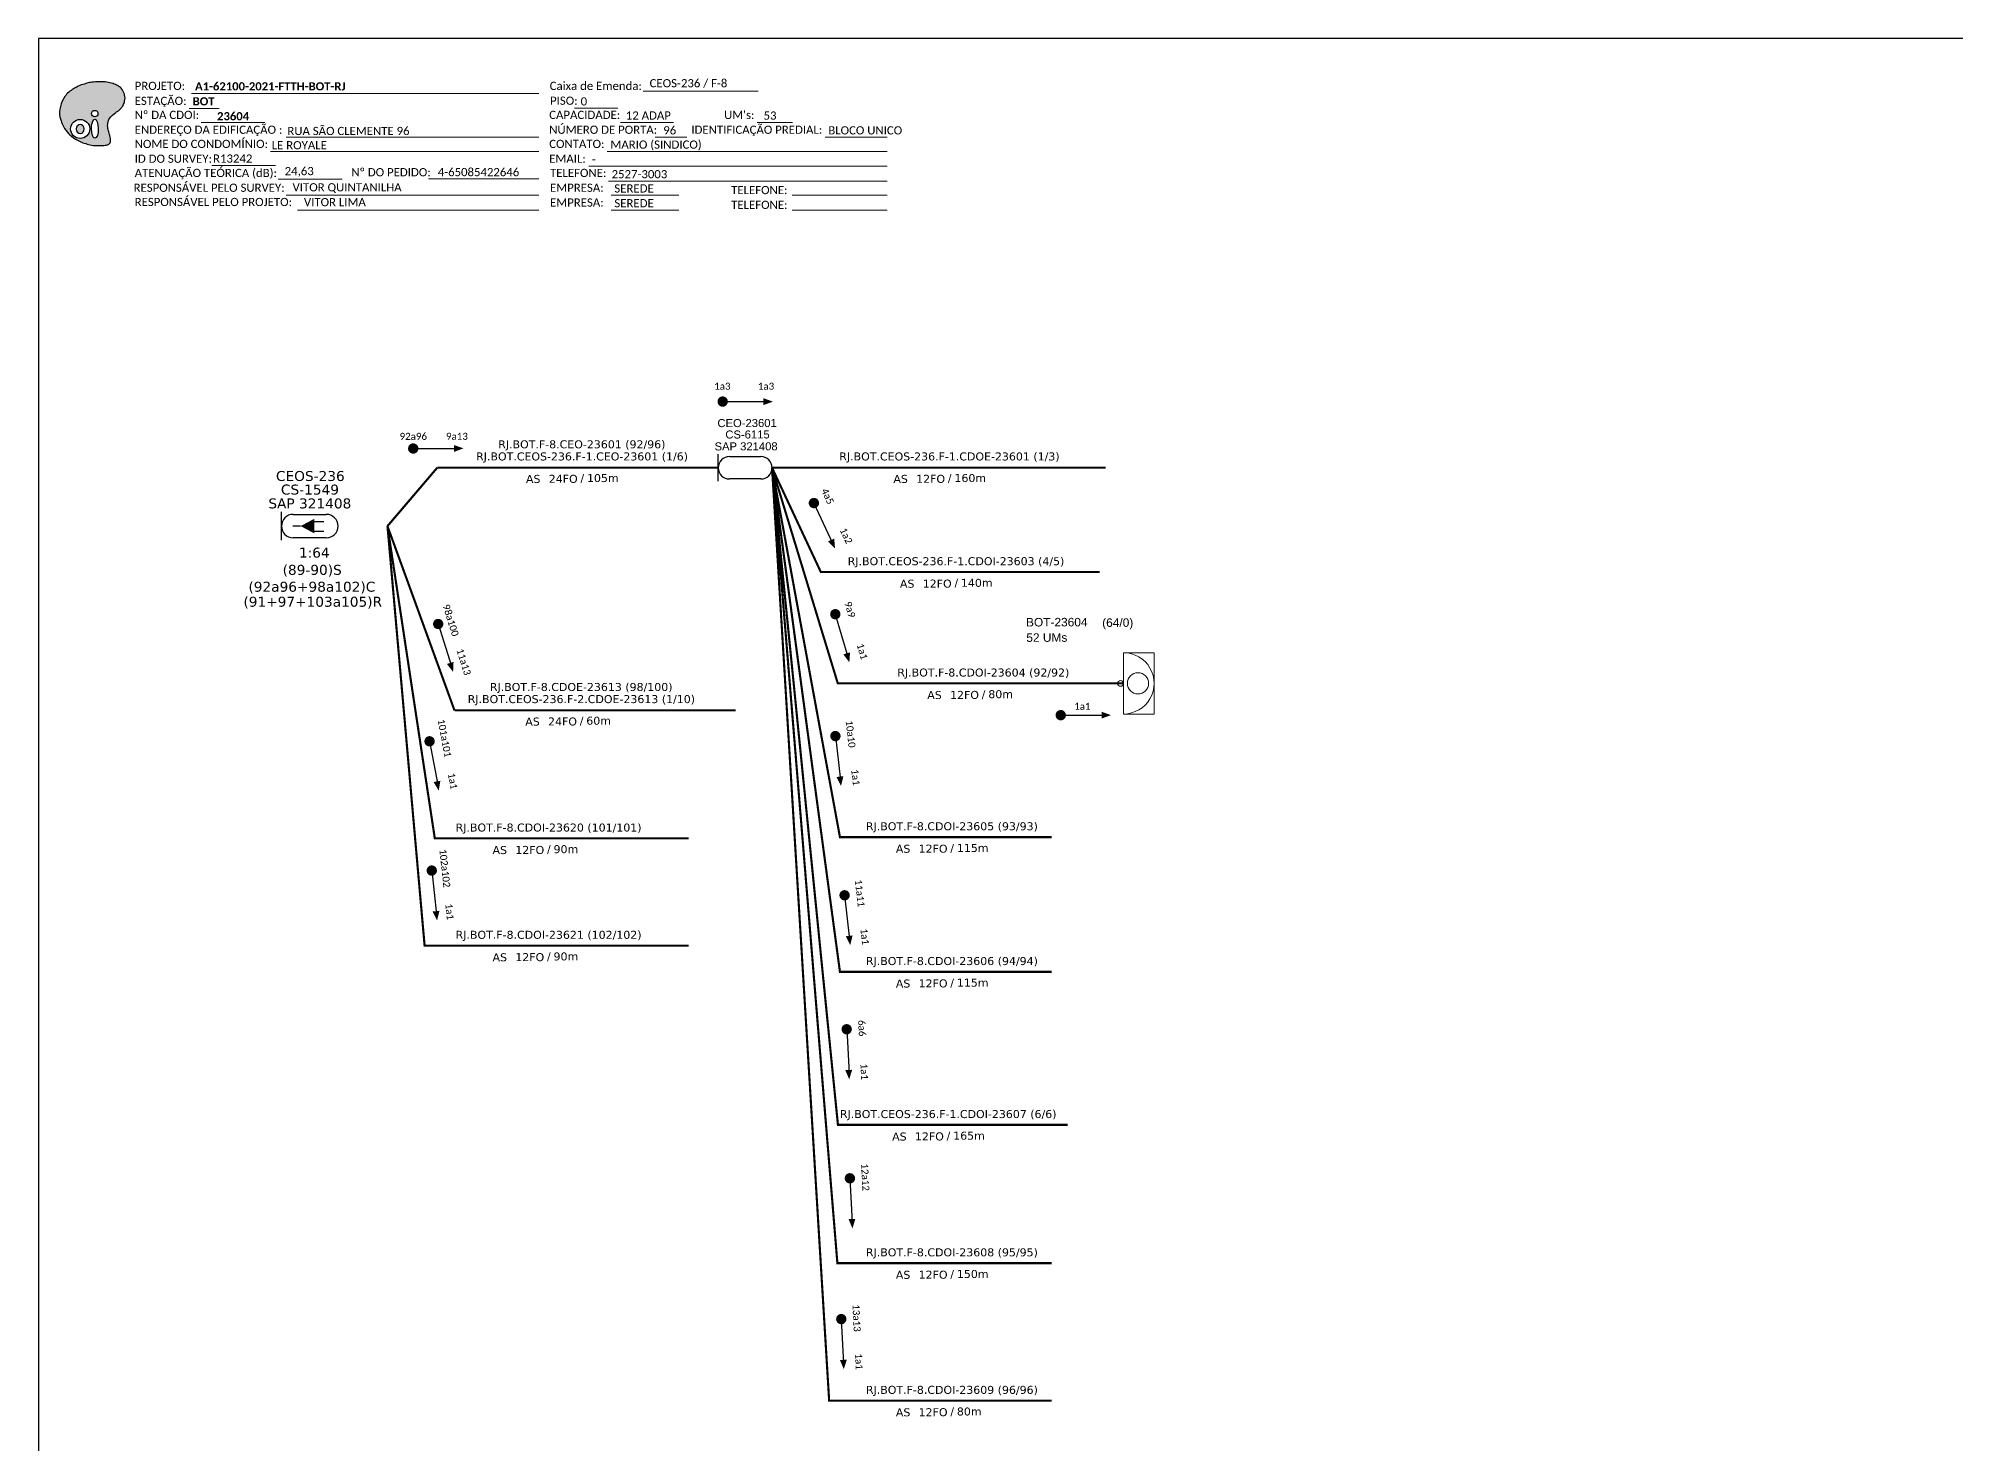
# Model space of a CAD drawing. Extents: x -89 to 749, y 705 to 1299.
# Drawn here: x -89.3 to 330, y 991.6 to 1299 of the extents above; entities that cross this region are included whole.
import ezdxf
from ezdxf.enums import TextEntityAlignment as Align

# ---------------------------------------------------------------- set-up
doc = ezdxf.new("R2010")
doc.units = 0
for name, color, linetype, lineweight in [("20.0-LEGENDA DOS CDO'S", 1, 'Continuous', 0), ('20.2-CDO_POSTE', 1, 'Continuous', 5), ('40.1-ETIQUETAS', 1, 'Continuous', 20)]:
    doc.layers.add(name, color=color, linetype=linetype, lineweight=lineweight)
for name, color, linetype in [('20.4-CEOS', 1, 'Continuous'), ('CAP a instalar', 1, 'Continuous'), ('SETA', 7, 'Continuous')]:
    doc.layers.add(name, color=color, linetype=linetype)
doc.styles.add('ARIAL', font='arial.ttf')
doc.styles.add('siredit', font='verdana.ttf')
doc.styles.get("Standard").update_dxf_attribs({"font": 'arial.ttf'})
doc.styles.add('WMF-Calibri0', font='calibri.ttf')
doc.styles.add('WMF-Calibri1', font='calibrib.ttf')
doc.linetypes.add('FENCELINE1', pattern='A,0.25,-0.1,[133,ltypeshp.shx,S=0.1,R=0,X=-0.1,Y=0],-0.1,1', length=1.45)

# ---------------------------------------------------------------- blocks, each defined once
blk = doc.blocks.new('OI')
h = blk.add_hatch(color=40)
edge = h.paths.add_edge_path()
edge.add_spline(control_points=[(4.35, -0.67), (3.92, -0.99), (3.26, -1.5), (2.81, -2.59), (2.9, -3.5), (3.06, -4.27), (3.31, -4.85), (3.37, -5.39), (3.4, -5.88), (3.2, -6.4), (2.54, -6.61), (1.65, -6.63), (0.55, -6.67), (-0.56, -6.42), (-1.61, -6.14), (-2.77, -5.61), (-3.92, -4.77), (-4.89, -3.7), (-5.34, -2.65), (-5.6, -1.94), (-5.85, -0.96), (-5.71, 0.47), (-5.1, 2.02), (-4.14, 3.02), (-3.3, 3.61), (-2.37, 4.16), (-1.36, 4.44), (-0.56, 4.7), (0.79, 4.85), (2.24, 4.97), (3.79, 4.57), (4.67, 4.21), (5.44, 3.65), (5.76, 2.99), (6.03, 2.21), (6.01, 1.46), (5.72, 0.64), (5.31, 0.08), (4.88, -0.38), (4.51, -0.55), (4.35, -0.67)], knot_values=[0, 0, 0, 0, 1.60434, 2.417191, 3.427595, 4.282808, 4.776746, 5.304182, 5.888771, 6.258406, 6.858137, 7.79129, 8.986195, 10.124242, 11.187857, 12.242908, 13.953784, 15.414161, 16.515391, 17.349188, 17.675853, 19.552021, 21.515531, 22.568638, 23.63245, 24.621084, 25.782718, 26.745347, 27.142653, 29.870543, 31.004649, 31.921532, 32.709589, 33.801391, 34.042471, 35.192333, 35.971461, 36.628871, 37.254359, 37.836911, 37.836911, 37.836911, 37.836911], degree=3, periodic=0)
h.paths.add_polyline_path([(1.13, -0.87, -1), (-0.04, -0.87, -1)], flags=16)
edge = h.paths.add_edge_path(flags=16)
edge.add_ellipse((0.56, -3.59), major_axis=(-0.02, 1.71), ratio=0.361305, start_angle=0, end_angle=360)
h.paths.add_polyline_path([(-0.36, -3.62, -1), (-3.8, -3.62, -1)], flags=16)
edge = h.paths.add_edge_path(flags=0)
edge.add_ellipse((-2.08, -3.62), major_axis=(0, 0.885), ratio=0.758294, start_angle=0, end_angle=360)
at = {"color": 40}
for centre, radius in [((-2.08, -3.62), 1.72), ((0.54, -0.87), 0.587)]:
    blk.add_circle(centre, radius, dxfattribs=at)
blk.add_ellipse((-2.08, -3.62), major_axis=(0, 0.885), ratio=0.758294, start_param=-3.141592653589792, end_param=3.141592653589792, dxfattribs=at)
blk.add_ellipse((0.56, -3.59), major_axis=(-0.02, 1.71), ratio=0.361305, dxfattribs=at)
at = {"color": 40, "start_tangent": (-0.800898, -0.598801), "end_tangent": (-0.800898, -0.598801)}
blk.add_spline([(4.35, -0.67), (3.2, -1.78), (2.9, -2.54), (2.92, -3.55), (3.12, -4.38), (3.28, -4.85), (3.37, -5.37), (3.35, -5.95), (3.2, -6.29), (2.66, -6.55), (1.73, -6.63), (0.54, -6.62), (-0.58, -6.41), (-1.6, -6.11), (-2.56, -5.67), (-3.95, -4.67), (-4.89, -3.56), (-5.37, -2.56), (-5.64, -1.78), (-5.72, -1.46), (-5.63, 0.42), (-4.84, 2.22), (-4.13, 2.99), (-3.27, 3.62), (-2.4, 4.09), (-1.3, 4.47), (-0.37, 4.72), (0.02, 4.77), (2.75, 4.8), (3.85, 4.53), (4.69, 4.16), (5.31, 3.68), (5.85, 2.73), (5.93, 2.5), (5.94, 1.35), (5.67, 0.62), (5.29, 0.08), (4.84, -0.36), (4.35, -0.67)], degree=3, dxfattribs=at)
blk = doc.blocks.new('CARIMBO')
at = {"color": 7, "lineweight": 0}
for points in [[(134.48, -16.3), (159.61, -16.3)], [(35.15, -20.06), (41.7, -20.06)], [(35.66, -16.79), (111.64, -16.79)], [(119.43, -20.02), (128.92, -20.02)], [(37.81, -23.14), (51.75, -23.14)], [(129.48, -23.14), (141.1, -23.14)], [(159.42, -23.14), (167.09, -23.14)], [(56.38, -26.37), (111.64, -26.37)], [(137.07, -26.37), (144.01, -26.37)], [(174.24, -26.37), (187.8, -26.37)], [(40.13, -32.55), (54.07, -32.55)], [(52.97, -29.48), (111.64, -29.48)], [(122.56, -32.72), (187.83, -32.72)], [(126.6, -29.48), (187.83, -29.48)], [(54.67, -35.52), (68.61, -35.52)], [(126.84, -35.96), (187.83, -35.96)], [(56.38, -39.07), (111.64, -39.07)], [(127.45, -39.07), (142.25, -39.07)], [(167.06, -39.07), (187.83, -39.07)], [(58.87, -42.31), (111.64, -42.31)], [(127.45, -42.31), (142.25, -42.31)], [(167.06, -42.31), (187.83, -42.31)]]:
    blk.add_lwpolyline(points, dxfattribs=at)
at = {"color": 7, "xscale": 1.213923925163967, "yscale": 1.213923925163967, "zscale": 1.213923925163967, "rotation": 0.1532896023949059}
blk.add_blockref('OI', (13.86, -20.16), dxfattribs=at)
at = {"color": 7, "lineweight": 0, "style": 'WMF-Calibri0'}
for s, height, p in [('PROJETO:', 1.793, (23.26, -16.04)), ('Caixa de Emenda:', 1.7927, (114.02, -16.04)), ('ESTAÇÃO:', 1.793, (23.26, -19.32)), ('Nº DA CDOI:', 1.7927, (23.26, -22.39)), ('CAPACIDADE:', 1.7927, (113.91, -22.39)), ('PISO:', 1.793, (114.09, -19.28)), ("UM's:", 1.793, (152.15, -22.39)), ('ENDEREÇO DA EDIFICAÇÃO :', 1.7927, (23.26, -25.63)), ('NÚMERO DE PORTA:', 1.7927, (113.91, -25.63)), ('IDENTIFICAÇÃO PREDIAL:', 1.7927, (144.99, -25.63)), ('NOME DO CONDOMÍNIO:', 1.7927, (23.26, -28.74)), ('CONTATO:', 1.793, (113.91, -28.74)), ('ATENUAÇÃO TEÓRICA (dB):', 1.7927, (23.26, -35.09)), ('ID DO SURVEY:', 1.7927, (23.26, -31.97)), ('EMAIL:', 1.793, (113.91, -31.97)), ('TELEFONE:', 1.793, (114.09, -35.09)), ('RESPONSÁVEL PELO SURVEY:', 1.7927, (23.02, -38.32)), ('EMPRESA:', 1.793, (114.09, -38.32)), ('TELEFONE:', 1.793, (153.7, -38.83)), ('RESPONSÁVEL PELO PROJETO:', 1.7927, (23.26, -41.44)), ('EMPRESA:', 1.793, (114.09, -41.56)), ('TELEFONE:', 1.793, (153.7, -42.06))]:
    blk.add_text(s, height=height, dxfattribs=at).set_placement(p)
at = {"color": 7, "lineweight": 0, "flags": 8}
for tag, p, style in [('PROJ', (36.46, -16.13), 'WMF-Calibri1'), ('CEOS-XX', (135.87, -15.46), 'WMF-Calibri0'), ('EST', (35.94, -19.41), 'WMF-Calibri1'), ('PISO_PTR', (120.78, -19.42), 'WMF-Calibri0'), ('CAPAC.', (130.66, -22.52), 'WMF-Calibri0'), ("UC'S", (160.78, -22.54), 'WMF-Calibri0'), ('LOGRADOURO', (56.65, -25.91), 'WMF-Calibri0'), ('N°', (138.85, -25.77), 'WMF-Calibri0'), ('N°PREDIO', (174.94, -25.77), 'WMF-Calibri0'), ('NOME_DO_COND.', (53.23, -29.02), 'WMF-Calibri0'), ('NOME_DO_CONTATO', (127.3, -28.89), 'WMF-Calibri0'), ('_ID_', (40.39, -31.94), 'WMF-Calibri0'), ('O_POTEN', (56.06, -34.68), 'WMF-Calibri0'), ('EMAIL', (123.26, -32.12), 'WMF-Calibri0'), ('RES_SURVEY', (57.78, -38.23), 'WMF-Calibri0'), ('TELEFONE', (127.55, -35.36), 'WMF-Calibri0'), ('EMP_RESP_SURVEY', (128.16, -38.47), 'WMF-Calibri0'), ('CONT_RESP_SURVEY', (167.76, -38.47), 'WMF-Calibri0'), ('RES_PROJ', (60.27, -41.47), 'WMF-Calibri0'), ('EMP_RESP_PROJ', (128.16, -41.71), 'WMF-Calibri0'), ('CONT_RESP_PROJ', (167.76, -41.71), 'WMF-Calibri0')]:
    blk.add_attdef(tag, p, '', height=1.79, dxfattribs=dict(at, style=style))
at = {"color": 7, "lineweight": 0, "style": 'WMF-Calibri1', "flags": 8}
blk.add_attdef("N° CDO'S", text='', height=1.79, dxfattribs=at).set_placement((44.78, -22.68), align=Align.CENTER)
blk = doc.blocks.new('CEOS_RP_CT_DRT')
at = {"layer": '20.4-CEOS', "color": 0}
for p, q in [((-4.54, 1.19), (-1.19, 1.19)), ((-1.19, -1.19), (-4.54, -1.19))]:
    blk.add_line(p, q, dxfattribs=at)
for points in [[(-5.73, -1.43), (-5.73, 1.44)], [(-3.79, 0), (-4.59, 0)], [(-2.47, 0.48), (-1.45, 0.48)], [(-2.47, -0.52), (-1.45, -0.52)]]:
    blk.add_lwpolyline(points, dxfattribs=at)
blk.add_lwpolyline([(-3.79, 0, 0, 1.47, 0), (-2.41, 0, 1.47, 1.47, 0)], format="xyseb", dxfattribs=at)
for centre, start, end in [((-4.54, 0), 90, 270), ((-1.19, 0), 270, 90)]:
    blk.add_arc(centre, 1.19, start, end, dxfattribs=at)
at = {"layer": '20.4-CEOS', "color": 7, "style": 'siredit'}
for tag, p in [('Nº_DA_CEOS', (-2.86, 5.6)), ('LOCAL', (-2.86, 4.24)), ('SAP', (-2.86, 2.78)), ('RACIO_SPLITAGEM', (-2.86, -1.88)), ('FIBRAS_SPLITTER', (-2.86, -3.58)), ('FIBRAS_TOP_C', (-2.86, -5.08)), ('RESERVA_FINAIS', (-2.86, -6.39))]:
    blk.add_attdef(tag, text='', height=1.01, dxfattribs=at).set_placement(p, align=Align.TOP_CENTER)
blk = doc.blocks.new('ETIQUETA_RS5F')
at = {"layer": '40.1-ETIQUETAS', "color": 0, "style": 'siredit'}
blk.add_text('/', height=1.5, dxfattribs=at).set_placement((1.58, -1.95), align=Align.MIDDLE_RIGHT)
for tag, p in [('ETIQUETA_R_PRIMARIA', (1.21, 4.1)), ('ETIQUETA_R_SECUNDARIA', (1.21, 2.1)), ('F_ATIVAS/F_MORTAS', (1.14, -4.24))]:
    blk.add_attdef(tag, text='', height=1.5, dxfattribs=at).set_placement(p, align=Align.MIDDLE_CENTER)
for tag, p in [('TIPO_CABO', (-6.58, -2.12)), ('CAP_CABO', (0.4, -2.09))]:
    blk.add_attdef(tag, text='', height=1.5, dxfattribs=at).set_placement(p, align=Align.MIDDLE_RIGHT)
blk.add_attdef('METROS', text='', height=1.5, dxfattribs=at).set_placement((2.14, -1.95), align=Align.MIDDLE_LEFT)
for tag, p in [('FUSÃO_1', (0.85, -8.39)), ('FUSÃO_2', (0.85, -10.6)), ('FUSÃO_3', (0.85, -12.93)), ('FUSÃO_4', (0.85, -15.14)), ('FUSÃO_5', (0.85, -17.16))]:
    blk.add_attdef(tag, text='', height=1.5, dxfattribs=at).set_placement(p, align=Align.CENTER)
blk = doc.blocks.new('CDOE-TEXTO PADRÃO')
at = {"layer": "20.0-LEGENDA DOS CDO'S", "color": 0, "style": 'ARIAL'}
for tag, p in [('CDO_N', (0.49, 7.39)), ('CORDOALHA', (0.5, 4.33)), ('SAP', (0.51, 1.67)), ('SPLITER_1', (0.59, -0.91)), ('SPLITER_2', (0.6, -3.55)), ('(XX-XX_F)S', (0.54, -8.29)), ('(XX-XX_L)S', (0.55, -10.83)), ('UMS', (0.55, -13.15))]:
    blk.add_attdef(tag, p, '', height=1.7, rotation=0.118, dxfattribs=at)
blk.add_attdef('FIBRAS_UTILIZADAS', text='', height=1.7, rotation=0.118, dxfattribs=at).set_placement((19.77, 7.43), align=Align.CENTER)

msp = doc.modelspace()

# ---------------------------------------------------------------- linework, layer by layer
msp.add_lwpolyline([(-89.32, 705.02), (749.25, 705.02), (749.25, 1299.02), (-89.32, 1299.02), (-89.32, 705.02)])
at = {"color": 7, "lineweight": 0}
msp.add_lwpolyline([(-4.01, 1268.26), (20.14, 1268.26)], dxfattribs=at)
at = {"const_width": 1.13}
for points in [[(59.77, 1219.57, -1), (60.9, 1219.57, -1)], [(80.04, 1197.88, -1), (80.52, 1196.86, -1)]]:
    msp.add_lwpolyline(points, format="xyb", close=True, dxfattribs=at)
for points, elevation in [([(-7.9, 1209.3, 1), (-6.77, 1209.3, 1)], 2), ([(84.81, 1173.6, -1), (85.12, 1172.52, -1)], 2), ([(-2.05, 1171.45, -1), (-1.71, 1170.38, -1)], 2), ([(133.7, 1150.97, 1), (134.83, 1150.97, 1)], 4), ([(-3.87, 1145.81, -1), (-3.67, 1144.7, -1)], 2), ([(84.92, 1146.96, -1), (85.05, 1145.84, -1)], 2), ([(-3.34, 1117.54, -1), (-3.22, 1116.42, -1)], 2), ([(86.93, 1112.13, -1), (87.06, 1111.01, -1)], 2), ([(87.42, 1082.83, -1), (87.48, 1081.7, -1)], 2), ([(88.13, 1050.23, -1), (88.19, 1049.1, -1)], 2), ([(86.24, 1019.43, -1), (86.3, 1018.31, -1)], 2)]:
    msp.add_lwpolyline(points, format="xyb", close=True, dxfattribs=dict(at, elevation=elevation))
at = {"layer": '20.4-CEOS', "color": 5}
for p, q in [((59.38, 1202.14, 2), (59.38, 1208.04, 2)), ((61.82, 1207.54, 2), (68.68, 1207.54, 2)), ((68.68, 1202.65, 2), (61.82, 1202.65, 2))]:
    msp.add_line(p, q, dxfattribs=at)
for centre, start, end in [((61.82, 1205.09, 2), 90, 270), ((68.68, 1205.09, 2), 270, 90)]:
    msp.add_arc(centre, 2.45, start, end, dxfattribs=at)
at = {"layer": '40.1-ETIQUETAS', "color": 1}
msp.add_line((147.97, 1151.22, 4), (147.97, 1164.64, 4), dxfattribs=at)
at = {"layer": '40.1-ETIQUETAS', "color": 251, "true_color": 0x636466, "elevation": 2}
msp.add_lwpolyline([(-12.97, 1192.33, 0.467, 0.467, 0), (-2.62, 1124.02, 0.467, 0.467, 0), (52.9, 1124.02, 0.467, 0.467, 0)], format="xyseb", dxfattribs=at)
at = {"layer": '40.1-ETIQUETAS', "color": 1, "elevation": 4}
msp.add_lwpolyline([(147.97, 1164.64), (154.69, 1164.64), (154.69, 1151.19), (147.97, 1151.19)], close=True, dxfattribs=at)
at = {"layer": '40.1-ETIQUETAS', "color": 1}
for centre, major_axis, start_param, end_param in [((147.97, 1157.93, 4), (-4.74, 4.74), 2.356194, 5.497787), ((147.35, 1157.92, 4), (-0.439, 0.439), 2.356194490191767, 8.639379797371353), ((151.15, 1157.93, 4), (1.64, 1.64), 3.926991, 10.210176)]:
    msp.add_ellipse(centre, major_axis=major_axis, ratio=1, start_param=start_param, end_param=end_param, dxfattribs=at)
at = {"layer": 'CAP a instalar', "color": 7, "linetype": 'FENCELINE1', "ltscale": 5, "const_width": 0.467, "elevation": 2}
for points in [[(-12.97, 1192.33), (-2.09, 1205.09)], [(59.38, 1205.09), (-2.09, 1205.09)], [(-12.97, 1192.33), (1.69, 1152.01)], [(63.15, 1152.01), (1.69, 1152.01)]]:
    msp.add_lwpolyline(points, dxfattribs=at)
at = {"layer": 'CAP a instalar', "color": 8, "linetype": 'FENCELINE1', "ltscale": 5, "const_width": 0.467, "elevation": 2}
for points in [[(71.13, 1205.09), (71.13, 1205.09), (144.11, 1205.09)], [(71.13, 1205.09), (81.8, 1182.28), (142.8, 1182.28)], [(71.13, 1205.09), (85.54, 1061.35), (135.76, 1061.35)]]:
    msp.add_lwpolyline(points, dxfattribs=at)
at = {"layer": 'CAP a instalar', "color": 1, "linetype": 'FENCELINE1', "ltscale": 5, "const_width": 0.467, "elevation": 2}
msp.add_lwpolyline([(71.13, 1205.09), (85.51, 1157.92), (147.97, 1157.92)], dxfattribs=at)
at = {"layer": 'CAP a instalar', "color": 251, "linetype": 'FENCELINE1', "ltscale": 5, "true_color": 0x636466, "const_width": 0.467, "elevation": 2}
for points in [[(71.13, 1205.09), (85.98, 1124.29), (132.27, 1124.29)], [(71.13, 1205.09), (85.98, 1094.82), (132.27, 1094.82)], [(71.13, 1205.09), (85.42, 1031.1), (132.27, 1031.1)], [(71.13, 1205.09), (83.62, 1001.02), (132.27, 1001.02)]]:
    msp.add_lwpolyline(points, dxfattribs=at)
at = {"layer": 'CAP a instalar', "color": 251, "linetype": 'FENCELINE1', "ltscale": 5, "true_color": 0x636466, "elevation": 2}
msp.add_lwpolyline([(-12.97, 1192.33, 0.467, 0.467, 0), (-4.85, 1100.56, 0.467, 0.467, 0), (52.9, 1100.56, 0.467, 0.467, 0)], format="xyseb", dxfattribs=at)
at = {"layer": 'SETA'}
for points in [[(60.33, 1219.57), (70.03, 1219.57)], [(80.28, 1197.37), (84.38, 1188.59)]]:
    msp.add_lwpolyline(points, dxfattribs=at)
for points, elevation in [([(-7.34, 1209.3), (2.36, 1209.31)], 2), ([(-1.88, 1170.92), (1.01, 1161.66)], 2), ([(84.96, 1173.06), (87.69, 1163.75)], 2), ([(134.26, 1150.97), (143.96, 1150.97)], 4), ([(-3.77, 1145.25), (-1.98, 1135.72)], 2), ([(84.98, 1146.4), (86.09, 1136.77)], 2), ([(-3.28, 1116.98), (-2.24, 1107.34)], 2), ([(86.99, 1111.57), (88.1, 1101.93)], 2), ([(87.45, 1082.27), (87.96, 1072.58)], 2), ([(88.16, 1049.67), (88.67, 1039.98)], 2), ([(86.27, 1018.87), (86.78, 1009.19)], 2)]:
    msp.add_lwpolyline(points, dxfattribs=dict(at, elevation=elevation))
for points in [[(69.25, 1218.8), (71.32, 1219.55), (69.25, 1220.31)], [(1.58, 1210.07, 2), (3.65, 1209.32, 2), (1.58, 1208.57, 2)], [(83.36, 1188.97), (84.91, 1187.41), (84.72, 1189.6)], [(0.04, 1162.17, 2), (1.38, 1160.42, 2), (1.48, 1162.62, 2)], [(86.73, 1164.28, 2), (88.04, 1162.51, 2), (88.18, 1164.7, 2)], [(143.18, 1151.73, 4), (145.25, 1150.98, 4), (143.18, 1150.23, 4)], [(-2.88, 1136.35, 2), (-1.76, 1134.45, 2), (-1.4, 1136.62, 2)], [(85.24, 1137.45, 2), (86.22, 1135.48, 2), (86.73, 1137.62, 2)], [(-3.09, 1108.03, 2), (-2.12, 1106.06, 2), (-1.59, 1108.19, 2)], [(87.25, 1102.62, 2), (88.23, 1100.65, 2), (88.74, 1102.79, 2)], [(87.15, 1073.32, 2), (88.01, 1071.3, 2), (88.65, 1073.4, 2)], [(87.86, 1040.72, 2), (88.72, 1038.7, 2), (89.36, 1040.8, 2)], [(85.97, 1009.92, 2), (86.83, 1007.9, 2), (87.47, 1010, 2)]]:
    msp.add_solid(points, dxfattribs=at)

# ---------------------------------------------------------------- block references
ref = msp.add_blockref('CARIMBO', (-91.51, 1303.77))
ref.add_attrib('PROJ', 'A1-62100-2021-FTTH-BOT-RJ', (-55.05, 1287.63), dxfattribs={"color": 7, "lineweight": 0, "height": 1.7927, "style": 'WMF-Calibri1'})
ref.add_attrib('EST', 'BOT', (-55.57, 1284.35), dxfattribs={"color": 7, "lineweight": 0, "height": 1.793, "style": 'WMF-Calibri1'})
ref.add_attrib("N° CDO'S", '23604', dxfattribs={"color": 7, "lineweight": 0, "height": 1.793, "style": 'WMF-Calibri1'}).set_placement((-46.73, 1281.09), align=Align.CENTER)
ref.add_attrib('LOGRADOURO', 'RUA SÃO CLEMENTE 96', (-34.86, 1277.86), dxfattribs={"color": 7, "lineweight": 0, "height": 1.7927, "style": 'WMF-Calibri0'})
ref.add_attrib('NOME_DO_COND.', 'LE ROYALE', (-38.28, 1274.74), dxfattribs={"color": 7, "lineweight": 0, "height": 1.793, "style": 'WMF-Calibri0'})
ref.add_attrib('_ID_', 'R13242', (-51.11, 1271.83), dxfattribs={"color": 7, "lineweight": 0, "height": 1.793, "style": 'WMF-Calibri0'})
ref.add_attrib('O_POTEN', '24,63', (-35.45, 1269.09), dxfattribs={"color": 7, "lineweight": 0, "height": 1.793, "style": 'WMF-Calibri0'})
ref.add_attrib('RES_SURVEY', 'VITOR QUINTANILHA', (-33.73, 1265.54), dxfattribs={"color": 7, "lineweight": 0, "height": 1.7927, "style": 'WMF-Calibri0'})
ref.add_attrib('RES_PROJ', 'VITOR LIMA', (-31.24, 1262.3), dxfattribs={"color": 7, "lineweight": 0, "height": 1.793, "style": 'WMF-Calibri0'})
ref.add_attrib('CEOS-XX', 'CEOS-236 / F-8', (44.36, 1288.31), dxfattribs={"color": 7, "lineweight": 0, "height": 1.7927, "style": 'WMF-Calibri0'})
ref.add_attrib('CAPAC.', '12 ADAP', (39.15, 1281.25), dxfattribs={"color": 7, "lineweight": 0, "height": 1.793, "style": 'WMF-Calibri0'})
ref.add_attrib("UC'S", '53', (69.27, 1281.23), dxfattribs={"color": 7, "lineweight": 0, "height": 1.793, "style": 'WMF-Calibri0'})
ref.add_attrib('PISO_PTR', '0', (29.28, 1284.34), dxfattribs={"color": 7, "lineweight": 0, "height": 1.79, "style": 'WMF-Calibri0'})
ref.add_attrib('N°', '96', (47.34, 1278), dxfattribs={"color": 7, "lineweight": 0, "height": 1.793, "style": 'WMF-Calibri0'})
ref.add_attrib('N°PREDIO', 'BLOCO UNICO', (83.43, 1278), dxfattribs={"color": 7, "lineweight": 0, "height": 1.7927, "style": 'WMF-Calibri0'})
ref.add_attrib('NOME_DO_CONTATO', 'MARIO (SINDICO)', (35.79, 1274.88), dxfattribs={"color": 7, "lineweight": 0, "height": 1.7927, "style": 'WMF-Calibri0'})
ref.add_attrib('EMAIL', '-', (31.75, 1271.65), dxfattribs={"color": 7, "lineweight": 0, "height": 1.79, "style": 'WMF-Calibri0'})
ref.add_attrib('TELEFONE', '2527-3003', (36.04, 1268.41), dxfattribs={"color": 7, "lineweight": 0, "height": 1.793, "style": 'WMF-Calibri0'})
ref.add_attrib('EMP_RESP_SURVEY', 'SEREDE', (36.65, 1265.3), dxfattribs={"color": 7, "lineweight": 0, "height": 1.793, "style": 'WMF-Calibri0'})
ref.add_attrib('EMP_RESP_PROJ', 'SEREDE', (36.65, 1262.06), dxfattribs={"color": 7, "lineweight": 0, "height": 1.793, "style": 'WMF-Calibri0'})
at = {"layer": '20.2-CDO_POSTE', "color": 5}
ref = msp.add_blockref('CDOE-TEXTO PADRÃO', (59.07, 1206.99, 2), dxfattribs=dict(at, xscale=1.034482322246155, yscale=1.034482322246155, zscale=1.034482322246155))
ref.add_attrib('CDO_N', 'CEO-23601', (59.19, 1213.98, 2), dxfattribs={"layer": "20.0-LEGENDA DOS CDO'S", "color": 0, "height": 1.758, "rotation": 0.118, "style": 'ARIAL'})
ref.add_attrib('CORDOALHA', 'CS-6115', (60.92, 1211.48, 2), dxfattribs={"layer": "20.0-LEGENDA DOS CDO'S", "color": 0, "height": 1.758, "rotation": 0.118, "style": 'ARIAL'})
ref.add_attrib('SAP', 'SAP 321408', (58.56, 1208.88, 2), dxfattribs={"layer": "20.0-LEGENDA DOS CDO'S", "color": 0, "height": 1.758, "rotation": 0.118, "style": 'ARIAL'})
at = {"layer": '20.4-CEOS', "color": 7}
ref = msp.add_blockref('CEOS_RP_CT_DRT', (-23.77, 1192.33, 2), dxfattribs=dict(at, xscale=2.161665797233581, yscale=2.161665797233581, zscale=2.161665797233581))
ref.add_attrib('Nº_DA_CEOS', 'CEOS-236', dxfattribs={"color": 7, "height": 2.183, "style": 'siredit'}).set_placement((-29.84, 1204.38, 2), align=Align.TOP_CENTER)
ref.add_attrib('LOCAL', 'CS-1549', dxfattribs={"color": 7, "height": 2.183, "style": 'siredit'}).set_placement((-29.92, 1201.41, 2), align=Align.TOP_CENTER)
ref.add_attrib('SAP', 'SAP 321408', dxfattribs={"color": 7, "height": 2.183, "style": 'siredit'}).set_placement((-29.95, 1198.38, 2), align=Align.TOP_CENTER)
ref.add_attrib('RACIO_SPLITAGEM', '1:64', dxfattribs={"color": 7, "height": 2.183, "style": 'siredit'}).set_placement((-28.97, 1187.62, 2), align=Align.TOP_CENTER)
ref.add_attrib('FIBRAS_SPLITTER', '(89-90)S', dxfattribs={"color": 7, "height": 2.183, "style": 'siredit'}).set_placement((-29.43, 1183.85, 2), align=Align.TOP_CENTER)
ref.add_attrib('FIBRAS_TOP_C', '(92a96+98a102)C', dxfattribs={"color": 7, "height": 2.1826, "style": 'siredit'}).set_placement((-29.5, 1180.16, 2), align=Align.TOP_CENTER)
ref.add_attrib('RESERVA_FINAIS', '(91+97+103a105)R', dxfattribs={"color": 7, "height": 2.1826, "style": 'siredit'}).set_placement((-29.31, 1176.88, 2), align=Align.TOP_CENTER)
at = {"layer": '40.1-ETIQUETAS', "color": 7}
ref = msp.add_blockref('ETIQUETA_RS5F', (28.2, 1205.12, 2), dxfattribs=dict(at, xscale=1.16639998499977, yscale=1.16639998499977, zscale=1.16639998499977))
ref.add_attrib('ETIQUETA_R_PRIMARIA', 'RJ.BOT.F-8.CEO-23601 (92/96)', dxfattribs={"color": 0, "height": 1.7496, "style": 'siredit'}).set_placement((29.53, 1210.22, 2), align=Align.MIDDLE_CENTER)
ref.add_attrib('ETIQUETA_R_SECUNDARIA', 'RJ.BOT.CEOS-236.F-1.CEO-23601 (1/6)', dxfattribs={"color": 0, "height": 1.7496, "style": 'siredit'}).set_placement((29.58, 1207.57, 2), align=Align.MIDDLE_CENTER)
ref.add_attrib('TIPO_CABO', 'AS', dxfattribs={"color": 0, "height": 1.75, "style": 'siredit'}).set_placement((20.48, 1202.65, 2), align=Align.MIDDLE_RIGHT)
ref.add_attrib('CAP_CABO', '24FO', dxfattribs={"color": 0, "height": 1.75, "style": 'siredit'}).set_placement((28.62, 1202.67, 2), align=Align.MIDDLE_RIGHT)
ref.add_attrib('METROS', '105m', dxfattribs={"color": 0, "height": 1.75, "style": 'siredit'}).set_placement((30.66, 1202.84, 2), align=Align.MIDDLE_LEFT)
at = {"layer": '40.1-ETIQUETAS', "color": 8}
ref = msp.add_blockref('ETIQUETA_RS5F', (108.54, 1205.12, 2), dxfattribs=dict(at, xscale=1.16639998499977, yscale=1.16639998499977, zscale=1.16639998499977))
ref.add_attrib('ETIQUETA_R_SECUNDARIA', 'RJ.BOT.CEOS-236.F-1.CDOE-23601 (1/3)', dxfattribs={"color": 0, "height": 1.7496, "style": 'siredit'}).set_placement((109.92, 1207.57, 2), align=Align.MIDDLE_CENTER)
ref.add_attrib('TIPO_CABO', 'AS', dxfattribs={"color": 0, "height": 1.75, "style": 'siredit'}).set_placement((100.83, 1202.65, 2), align=Align.MIDDLE_RIGHT)
ref.add_attrib('CAP_CABO', '12FO', dxfattribs={"color": 0, "height": 1.75, "style": 'siredit'}).set_placement((108.97, 1202.67, 2), align=Align.MIDDLE_RIGHT)
ref.add_attrib('METROS', '160m', dxfattribs={"color": 0, "height": 1.75, "style": 'siredit'}).set_placement((111.01, 1202.84, 2), align=Align.MIDDLE_LEFT)
ref = msp.add_blockref('ETIQUETA_RS5F', (109.98, 1182.2, 2), dxfattribs=dict(at, xscale=1.16639998499977, yscale=1.16639998499977, zscale=1.16639998499977))
ref.add_attrib('ETIQUETA_R_SECUNDARIA', 'RJ.BOT.CEOS-236.F-1.CDOI-23603 (4/5)', dxfattribs={"color": 0, "height": 1.7496, "style": 'siredit'}).set_placement((111.36, 1184.65, 2), align=Align.MIDDLE_CENTER)
ref.add_attrib('TIPO_CABO', 'AS', dxfattribs={"color": 0, "height": 1.75, "style": 'siredit'}).set_placement((102.26, 1179.73, 2), align=Align.MIDDLE_RIGHT)
ref.add_attrib('CAP_CABO', '12FO', dxfattribs={"color": 0, "height": 1.75, "style": 'siredit'}).set_placement((110.41, 1179.75, 2), align=Align.MIDDLE_RIGHT)
ref.add_attrib('METROS', '140m', dxfattribs={"color": 0, "height": 1.75, "style": 'siredit'}).set_placement((112.44, 1179.92, 2), align=Align.MIDDLE_LEFT)
at = {"layer": '40.1-ETIQUETAS', "color": 1}
ref = msp.add_blockref('CDOE-TEXTO PADRÃO', (134.67, 1157.89, 4), dxfattribs=dict(at, xscale=1.09648293559315, yscale=1.09648293559315, zscale=1.09648293559315))
ref.add_attrib('CDO_N', 'BOT-23604', (126.67, 1170.37, 4), dxfattribs={"layer": "20.0-LEGENDA DOS CDO'S", "color": 0, "height": 1.864, "rotation": 0.118, "style": 'ARIAL'})
ref.add_attrib('CORDOALHA', '52 UMs', (126.74, 1167.01, 4), dxfattribs={"layer": "20.0-LEGENDA DOS CDO'S", "color": 0, "height": 1.864, "rotation": 0.118, "style": 'ARIAL'})
ref.add_attrib('FIBRAS_UTILIZADAS', '       (64/0)', dxfattribs={"layer": "20.0-LEGENDA DOS CDO'S", "color": 0, "height": 1.8639, "rotation": 0.118, "style": 'ARIAL'}).set_placement((144.2, 1170.28, 4), align=Align.CENTER)
at = {"layer": '40.1-ETIQUETAS', "color": 7}
ref = msp.add_blockref('ETIQUETA_RS5F', (28.05, 1152.03, 2), dxfattribs=dict(at, xscale=1.16639998499977, yscale=1.16639998499977, zscale=1.16639998499977))
ref.add_attrib('ETIQUETA_R_PRIMARIA', 'RJ.BOT.F-8.CDOE-23613 (98/100)', dxfattribs={"color": 0, "height": 1.7496, "style": 'siredit'}).set_placement((29.39, 1157.14, 2), align=Align.MIDDLE_CENTER)
ref.add_attrib('ETIQUETA_R_SECUNDARIA', 'RJ.BOT.CEOS-236.F-2.CDOE-23613 (1/10)', dxfattribs={"color": 0, "height": 1.7496, "style": 'siredit'}).set_placement((29.43, 1154.49, 2), align=Align.MIDDLE_CENTER)
ref.add_attrib('TIPO_CABO', 'AS', dxfattribs={"color": 0, "height": 1.75, "style": 'siredit'}).set_placement((20.33, 1149.57, 2), align=Align.MIDDLE_RIGHT)
ref.add_attrib('CAP_CABO', '24FO', dxfattribs={"color": 0, "height": 1.75, "style": 'siredit'}).set_placement((28.47, 1149.59, 2), align=Align.MIDDLE_RIGHT)
ref.add_attrib('METROS', '60m', dxfattribs={"color": 0, "height": 1.75, "style": 'siredit'}).set_placement((30.51, 1149.76, 2), align=Align.MIDDLE_LEFT)
at = {"layer": '40.1-ETIQUETAS', "color": 1}
ref = msp.add_blockref('ETIQUETA_RS5F', (115.95, 1157.84, 4), dxfattribs=dict(at, xscale=1.16639998499977, yscale=1.16639998499977, zscale=1.16639998499977))
ref.add_attrib('ETIQUETA_R_SECUNDARIA', 'RJ.BOT.F-8.CDOI-23604 (92/92)', dxfattribs={"color": 0, "height": 1.7496, "style": 'siredit'}).set_placement((117.33, 1160.3, 4), align=Align.MIDDLE_CENTER)
ref.add_attrib('TIPO_CABO', 'AS', dxfattribs={"color": 0, "height": 1.75, "style": 'siredit'}).set_placement((108.24, 1155.38, 4), align=Align.MIDDLE_RIGHT)
ref.add_attrib('CAP_CABO', '12FO', dxfattribs={"color": 0, "height": 1.75, "style": 'siredit'}).set_placement((116.38, 1155.4, 4), align=Align.MIDDLE_RIGHT)
ref.add_attrib('METROS', '80m', dxfattribs={"color": 0, "height": 1.75, "style": 'siredit'}).set_placement((118.42, 1155.56, 4), align=Align.MIDDLE_LEFT)
at = {"layer": '40.1-ETIQUETAS', "color": 251, "true_color": 0x636466}
ref = msp.add_blockref('ETIQUETA_RS5F', (20.88, 1123.94, 2), dxfattribs=dict(at, xscale=1.16639998499977, yscale=1.16639998499977, zscale=1.16639998499977))
ref.add_attrib('ETIQUETA_R_SECUNDARIA', 'RJ.BOT.F-8.CDOI-23620 (101/101)', dxfattribs={"color": 0, "height": 1.7496, "style": 'siredit'}).set_placement((22.26, 1126.39, 2), align=Align.MIDDLE_CENTER)
ref.add_attrib('TIPO_CABO', 'AS', dxfattribs={"color": 0, "height": 1.75, "style": 'siredit'}).set_placement((13.17, 1121.47, 2), align=Align.MIDDLE_RIGHT)
ref.add_attrib('CAP_CABO', '12FO', dxfattribs={"color": 0, "height": 1.75, "style": 'siredit'}).set_placement((21.31, 1121.49, 2), align=Align.MIDDLE_RIGHT)
ref.add_attrib('METROS', '90m', dxfattribs={"color": 0, "height": 1.75, "style": 'siredit'}).set_placement((23.35, 1121.66, 2), align=Align.MIDDLE_LEFT)
ref = msp.add_blockref('ETIQUETA_RS5F', (109.08, 1124.21, 4), dxfattribs=dict(at, xscale=1.16639998499977, yscale=1.16639998499977, zscale=1.16639998499977))
ref.add_attrib('ETIQUETA_R_SECUNDARIA', 'RJ.BOT.F-8.CDOI-23605 (93/93)', dxfattribs={"color": 0, "height": 1.7496, "style": 'siredit'}).set_placement((110.46, 1126.67, 4), align=Align.MIDDLE_CENTER)
ref.add_attrib('TIPO_CABO', 'AS', dxfattribs={"color": 0, "height": 1.75, "style": 'siredit'}).set_placement((101.37, 1121.75, 4), align=Align.MIDDLE_RIGHT)
ref.add_attrib('CAP_CABO', '12FO', dxfattribs={"color": 0, "height": 1.75, "style": 'siredit'}).set_placement((109.51, 1121.77, 4), align=Align.MIDDLE_RIGHT)
ref.add_attrib('METROS', '115m', dxfattribs={"color": 0, "height": 1.75, "style": 'siredit'}).set_placement((111.55, 1121.93, 4), align=Align.MIDDLE_LEFT)
ref = msp.add_blockref('ETIQUETA_RS5F', (20.88, 1100.48, 2), dxfattribs=dict(at, xscale=1.16639998499977, yscale=1.16639998499977, zscale=1.16639998499977))
ref.add_attrib('ETIQUETA_R_SECUNDARIA', 'RJ.BOT.F-8.CDOI-23621 (102/102)', dxfattribs={"color": 0, "height": 1.7496, "style": 'siredit'}).set_placement((22.26, 1102.93, 2), align=Align.MIDDLE_CENTER)
ref.add_attrib('TIPO_CABO', 'AS', dxfattribs={"color": 0, "height": 1.75, "style": 'siredit'}).set_placement((13.17, 1098.01, 2), align=Align.MIDDLE_RIGHT)
ref.add_attrib('CAP_CABO', '12FO', dxfattribs={"color": 0, "height": 1.75, "style": 'siredit'}).set_placement((21.31, 1098.04, 2), align=Align.MIDDLE_RIGHT)
ref.add_attrib('METROS', '90m', dxfattribs={"color": 0, "height": 1.75, "style": 'siredit'}).set_placement((23.35, 1098.2, 2), align=Align.MIDDLE_LEFT)
ref = msp.add_blockref('ETIQUETA_RS5F', (109.08, 1094.74, 4), dxfattribs=dict(at, xscale=1.16639998499977, yscale=1.16639998499977, zscale=1.16639998499977))
ref.add_attrib('ETIQUETA_R_SECUNDARIA', 'RJ.BOT.F-8.CDOI-23606 (94/94)', dxfattribs={"color": 0, "height": 1.7496, "style": 'siredit'}).set_placement((110.46, 1097.19, 4), align=Align.MIDDLE_CENTER)
ref.add_attrib('TIPO_CABO', 'AS', dxfattribs={"color": 0, "height": 1.75, "style": 'siredit'}).set_placement((101.37, 1092.27, 4), align=Align.MIDDLE_RIGHT)
ref.add_attrib('CAP_CABO', '12FO', dxfattribs={"color": 0, "height": 1.75, "style": 'siredit'}).set_placement((109.51, 1092.3, 4), align=Align.MIDDLE_RIGHT)
ref.add_attrib('METROS', '115m', dxfattribs={"color": 0, "height": 1.75, "style": 'siredit'}).set_placement((111.55, 1092.46, 4), align=Align.MIDDLE_LEFT)
at = {"layer": '40.1-ETIQUETAS', "color": 8}
ref = msp.add_blockref('ETIQUETA_RS5F', (108.27, 1061.27, 4), dxfattribs=dict(at, xscale=1.16639998499977, yscale=1.16639998499977, zscale=1.16639998499977))
ref.add_attrib('ETIQUETA_R_SECUNDARIA', 'RJ.BOT.CEOS-236.F-1.CDOI-23607 (6/6)', dxfattribs={"color": 0, "height": 1.7496, "style": 'siredit'}).set_placement((109.65, 1063.72, 4), align=Align.MIDDLE_CENTER)
ref.add_attrib('TIPO_CABO', 'AS', dxfattribs={"color": 0, "height": 1.75, "style": 'siredit'}).set_placement((100.56, 1058.8, 4), align=Align.MIDDLE_RIGHT)
ref.add_attrib('CAP_CABO', '12FO', dxfattribs={"color": 0, "height": 1.75, "style": 'siredit'}).set_placement((108.7, 1058.83, 4), align=Align.MIDDLE_RIGHT)
ref.add_attrib('METROS', '165m', dxfattribs={"color": 0, "height": 1.75, "style": 'siredit'}).set_placement((110.74, 1058.99, 4), align=Align.MIDDLE_LEFT)
at = {"layer": '40.1-ETIQUETAS', "color": 251, "true_color": 0x636466}
ref = msp.add_blockref('ETIQUETA_RS5F', (109.08, 1031.02, 4), dxfattribs=dict(at, xscale=1.16639998499977, yscale=1.16639998499977, zscale=1.16639998499977))
ref.add_attrib('ETIQUETA_R_SECUNDARIA', 'RJ.BOT.F-8.CDOI-23608 (95/95)', dxfattribs={"color": 0, "height": 1.7496, "style": 'siredit'}).set_placement((110.46, 1033.47, 4), align=Align.MIDDLE_CENTER)
ref.add_attrib('TIPO_CABO', 'AS', dxfattribs={"color": 0, "height": 1.75, "style": 'siredit'}).set_placement((101.37, 1028.55, 4), align=Align.MIDDLE_RIGHT)
ref.add_attrib('CAP_CABO', '12FO', dxfattribs={"color": 0, "height": 1.75, "style": 'siredit'}).set_placement((109.51, 1028.58, 4), align=Align.MIDDLE_RIGHT)
ref.add_attrib('METROS', '150m', dxfattribs={"color": 0, "height": 1.75, "style": 'siredit'}).set_placement((111.55, 1028.74, 4), align=Align.MIDDLE_LEFT)
ref = msp.add_blockref('ETIQUETA_RS5F', (109.08, 1000.94, 4), dxfattribs=dict(at, xscale=1.16639998499977, yscale=1.16639998499977, zscale=1.16639998499977))
ref.add_attrib('ETIQUETA_R_SECUNDARIA', 'RJ.BOT.F-8.CDOI-23609 (96/96)', dxfattribs={"color": 0, "height": 1.7496, "style": 'siredit'}).set_placement((110.46, 1003.39, 4), align=Align.MIDDLE_CENTER)
ref.add_attrib('TIPO_CABO', 'AS', dxfattribs={"color": 0, "height": 1.75, "style": 'siredit'}).set_placement((101.37, 998.47, 4), align=Align.MIDDLE_RIGHT)
ref.add_attrib('CAP_CABO', '12FO', dxfattribs={"color": 0, "height": 1.75, "style": 'siredit'}).set_placement((109.51, 998.5, 4), align=Align.MIDDLE_RIGHT)
ref.add_attrib('METROS', '80m', dxfattribs={"color": 0, "height": 1.75, "style": 'siredit'}).set_placement((111.55, 998.66, 4), align=Align.MIDDLE_LEFT)

# ---------------------------------------------------------------- texts
at = {"color": 7, "lineweight": 0, "style": 'WMF-Calibri0'}
msp.add_text('Nº DO PEDIDO:', height=1.7927, dxfattribs=at).set_placement((-20.88, 1268.84))
at = {"char_height": 1.5342, "width": 28.6065, "attachment_point": 5}
for s, insert in [('\\C7;\\fCalibri|b0|i0|c0|p34;1a3', (60.26, 1222.92)), ('\\C7;\\fCalibri|b0|i0|c0|p34;1a3', (69.81, 1222.92)), ('\\C7;\\fCalibri|b0|i0|c0|p34;1a1', (138.99, 1152.9, 4))]:
    msp.add_mtext(s, dxfattribs=dict(at, insert=insert))
for s, insert, rotation in [('\\C7;\\fCalibri|b0|i0|c0|p34;92a96', (-7.32, 1211.95, 2), 0.0451), ('\\C7;\\fCalibri|b0|i0|c0|p34;9a13', (2.22, 1211.96, 2), 0.0451), ('\\C7;\\fCalibri|b0|i0|c0|p34;4a5', (83.29, 1198.85), 295.0246), ('\\C7;\\fCalibri|b0|i0|c0|p34;1a2', (87.33, 1190.2), 295.0246), ('\\C7;\\fCalibri|b0|i0|c0|p34;98a100', (0.87, 1171.74, 2), 287.3359), ('\\C7;\\fCalibri|b0|i0|c0|p34;9a9', (88.16, 1174.07, 2), 286.322), ('\\C7;\\fCalibri|b0|i0|c0|p34;1a1', (90.85, 1164.9, 2), 286.322), ('\\C7;\\fCalibri|b0|i0|c0|p34;11a13', (3.71, 1162.62, 2), 287.3359), ('\\C7;\\fCalibri|b0|i0|c0|p34;101a101', (-0.49, 1145.94, 2), 280.6348), ('\\C7;\\fCalibri|b0|i0|c0|p34;10a10', (88.31, 1146.85, 2), 276.5223), ('\\C7;\\fCalibri|b0|i0|c0|p34;1a1', (1.28, 1136.56, 2), 280.6348), ('\\C7;\\fCalibri|b0|i0|c0|p34;1a1', (89.39, 1137.37, 2), 276.5223), ('\\C7;\\fCalibri|b0|i0|c0|p34;102a102', (-0.42, 1117.47, 2), 276.1623), ('\\C7;\\fCalibri|b0|i0|c0|p34;11a11', (90.32, 1112.02, 2), 276.5223), ('\\C7;\\fCalibri|b0|i0|c0|p34;1a1', (0.61, 1107.98, 2), 276.1623), ('\\C7;\\fCalibri|b0|i0|c0|p34;1a1', (91.4, 1102.53, 2), 276.5223), ('\\C7;\\fCalibri|b0|i0|c0|p34;6a6', (90.8, 1082.51, 2), 272.9863), ('\\C7;\\fCalibri|b0|i0|c0|p34;1a1', (91.3, 1072.98, 2), 272.9863), ('\\C7;\\fCalibri|b0|i0|c0|p34;12a12', (91.51, 1049.91, 2), 272.9863), ('\\C7;\\fCalibri|b0|i0|c0|p34;13a13', (89.62, 1019.11, 2), 272.9863), ('\\C7;\\fCalibri|b0|i0|c0|p34;1a1', (90.12, 1009.58, 2), 272.9863)]:
    msp.add_mtext(s, dxfattribs=dict(at, insert=insert, rotation=rotation))
at = {"color": 7, "lineweight": 0, "style": 'WMF-Calibri0', "flags": 8}
msp.add_attdef('4-65085422646', (-1.97, 1268.87), '', height=1.79, dxfattribs=at)

doc.saveas('drawing.dxf')
